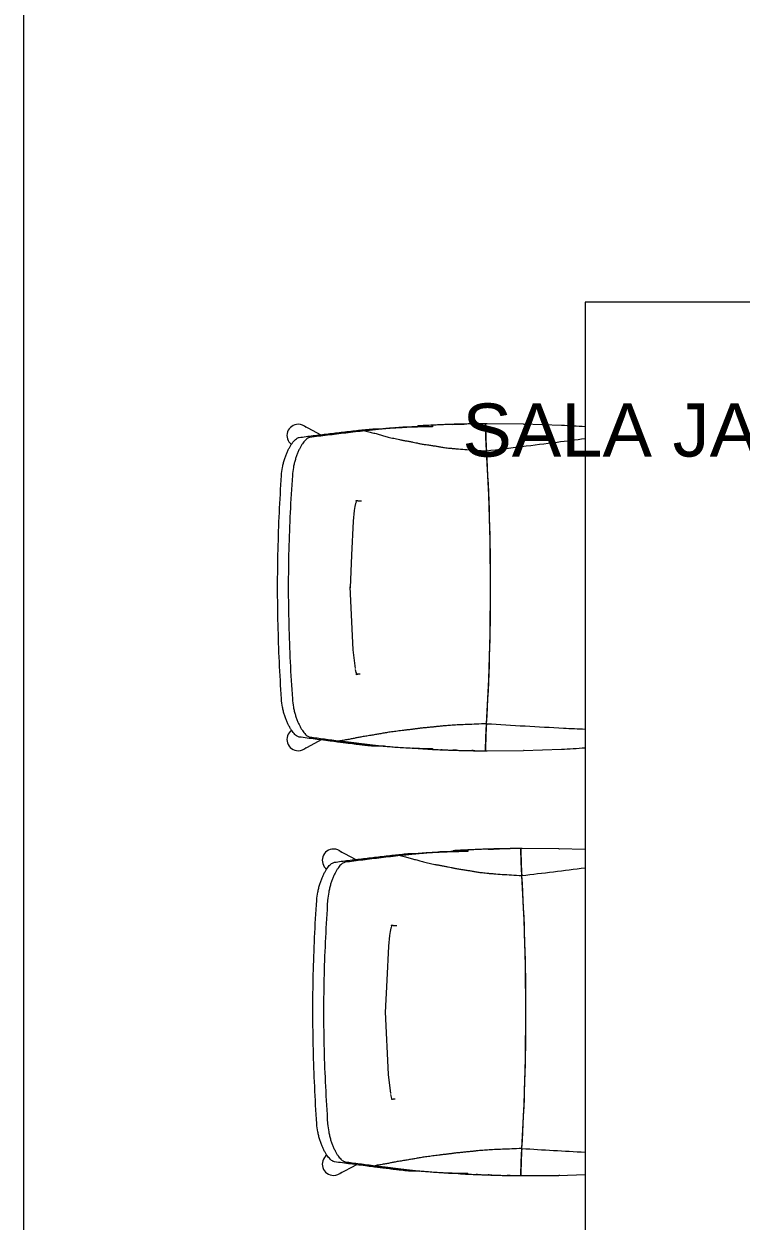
# Model space of a CAD drawing. Header units: millimetres. Extents: x 586.5 to 618.3, y 239.1 to 272.6.
# Drawn here: x 594.072 to 595.152, y 246.246 to 248.049 of the extents above; entities that cross this region are included whole.
import ezdxf

# ---------------------------------------------------------------- set-up
doc = ezdxf.new("R2010")
doc.units = ezdxf.units.MM
doc.header["$LTSCALE"] = 75
doc.linetypes.add('HIDDEN', pattern=[0.375, 0.25, -0.125])
for name, color, linetype, lineweight in [('A Arquitetura LRZ', 252, 'Continuous', 9), ('A Cumbuca LRZ', 254, 'HIDDEN', 9), ('A Mobiliário LRZ', 253, 'Continuous', 9)]:
    doc.layers.add(name, color=color, linetype=linetype, lineweight=lineweight)
doc.styles.add('R80', font='arial.ttf')

msp = doc.modelspace()

# ---------------------------------------------------------------- linework, layer by layer
at = {"layer": 'A Arquitetura LRZ'}
msp.add_line((594.0715, 240.1799), (594.0715, 249.2604), dxfattribs=at)
at = {"layer": 'A Mobiliário LRZ'}
for p, q in [((595.9173, 247.6304), (594.9173, 247.6304)), ((594.9173, 247.6304), (594.9173, 245.4304)), ((594.4931, 247.4443), (594.5188, 247.4305)), ((594.6245, 247.4409), (594.6424, 247.4423)), ((594.6648, 247.443), (594.6875, 247.443)), ((594.6875, 247.4449), (594.6875, 247.4426)), ((594.8245, 247.4467), (594.7672, 247.4471)), ((594.7678, 247.4264), (594.7672, 247.4471)), ((594.7683, 247.4471), (594.7672, 247.4471)), ((594.7695, 247.4471), (594.7683, 247.4471)), ((594.8816, 247.4446), (594.8245, 247.4467)), ((594.8245, 247.4467), (594.8256, 247.4467)), ((594.5973, 247.4394), (594.6066, 247.4394)), ((594.6066, 247.4394), (594.6245, 247.4409)), ((594.7688, 247.4063), (594.7678, 247.4264)), ((594.7722, 247.3398), (594.7688, 247.4063)), ((594.7743, 247.2708), (594.7722, 247.3398)), ((594.5694, 247.3162), (594.5677, 247.3001)), ((594.5705, 247.3223), (594.5694, 247.3162)), ((594.5715, 247.327), (594.5705, 247.3223)), ((594.5721, 247.3289), (594.5715, 247.327)), ((594.575, 247.3312), (594.5719, 247.331)), ((594.5719, 247.331), (594.5721, 247.3289)), ((594.575, 247.3312), (594.5802, 247.331)), ((594.5677, 247.3001), (594.5652, 247.249)), ((594.775, 247.2007), (594.7743, 247.2708)), ((594.5652, 247.249), (594.563, 247.2)), ((594.5629, 247.2013), (594.5672, 247.1066)), ((594.563, 247.2), (594.5629, 247.1995)), ((594.7743, 247.1306), (594.775, 247.2007)), ((594.7722, 247.0617), (594.7743, 247.1306)), ((594.5672, 247.1066), (594.5706, 247.0781)), ((594.5709, 247.0767), (594.572, 247.0723)), ((594.5717, 247.0698), (594.5718, 247.0698)), ((594.5718, 247.0698), (594.5737, 247.0696)), ((594.572, 247.0723), (594.5726, 247.0707)), ((594.5726, 247.0707), (594.573, 247.0695)), ((594.573, 247.0695), (594.5734, 247.0688)), ((594.5737, 247.0696), (594.575, 247.0696)), ((594.5781, 247.0697), (594.575, 247.0696)), ((594.7688, 246.9952), (594.7722, 247.0617)), ((594.7678, 246.9751), (594.7688, 246.9952)), ((594.7672, 246.9543), (594.7678, 246.9751)), ((594.5196, 246.9707), (594.4931, 246.9565)), ((594.6152, 246.9611), (594.598, 246.9611)), ((594.6438, 246.9591), (594.6583, 246.9581)), ((594.6583, 246.9581), (594.6729, 246.9573)), ((594.6875, 246.9573), (594.6729, 246.9573)), ((594.6875, 246.9577), (594.6875, 246.9565)), ((594.7672, 246.9543), (594.8245, 246.9547)), ((594.7672, 246.9543), (594.7683, 246.9543)), ((594.7683, 246.9543), (594.7695, 246.9543)), ((594.8245, 246.9547), (594.8816, 246.9568)), ((594.8256, 246.9548), (594.8245, 246.9547)), ((594.5462, 246.8043), (594.572, 246.7905)), ((594.6504, 246.7994), (594.6598, 246.7994)), ((594.6598, 246.7994), (594.6777, 246.8009)), ((594.6777, 246.8009), (594.6956, 246.8023)), ((594.718, 246.803), (594.7407, 246.803)), ((594.7407, 246.8049), (594.7407, 246.8026)), ((594.8777, 246.8067), (594.8204, 246.8071)), ((594.8209, 246.7864), (594.8204, 246.8071)), ((594.8215, 246.8071), (594.8204, 246.8071)), ((594.8227, 246.8071), (594.8215, 246.8071)), ((594.9173, 246.8054), (594.8777, 246.8067)), ((594.8777, 246.8067), (594.8788, 246.8067)), ((594.8219, 246.7663), (594.8209, 246.7864)), ((594.8254, 246.6998), (594.8219, 246.7663)), ((594.6247, 246.687), (594.6236, 246.6823)), ((594.6253, 246.6889), (594.6247, 246.687)), ((594.6282, 246.6912), (594.6251, 246.691)), ((594.6251, 246.691), (594.6253, 246.6889)), ((594.6282, 246.6912), (594.6334, 246.691)), ((594.8275, 246.6308), (594.8254, 246.6998)), ((594.6226, 246.6762), (594.6209, 246.6601)), ((594.6236, 246.6823), (594.6226, 246.6762)), ((594.6209, 246.6601), (594.6184, 246.609)), ((594.8281, 246.5607), (594.8275, 246.6308)), ((594.6184, 246.609), (594.6162, 246.56)), ((594.6161, 246.5613), (594.6204, 246.4666)), ((594.6162, 246.56), (594.6161, 246.5595)), ((594.8275, 246.4906), (594.8281, 246.5607)), ((594.8254, 246.4217), (594.8275, 246.4906)), ((594.6204, 246.4666), (594.6238, 246.4381)), ((594.624, 246.4367), (594.6252, 246.4323)), ((594.6252, 246.4323), (594.6257, 246.4307)), ((594.6249, 246.4298), (594.625, 246.4298)), ((594.625, 246.4298), (594.6268, 246.4296)), ((594.6257, 246.4307), (594.6262, 246.4295)), ((594.6262, 246.4295), (594.6266, 246.4288)), ((594.6268, 246.4296), (594.6282, 246.4296)), ((594.6313, 246.4297), (594.6282, 246.4296)), ((594.8219, 246.3552), (594.8254, 246.4217)), ((594.8209, 246.3351), (594.8219, 246.3552)), ((594.5728, 246.3307), (594.5462, 246.3165)), ((594.8204, 246.3143), (594.8209, 246.3351)), ((594.6684, 246.3211), (594.6512, 246.3211)), ((594.697, 246.3191), (594.7115, 246.3181)), ((594.7115, 246.3181), (594.7261, 246.3173)), ((594.7407, 246.3173), (594.7261, 246.3173)), ((594.7407, 246.3177), (594.7407, 246.3165)), ((594.8204, 246.3143), (594.8777, 246.3147)), ((594.8204, 246.3143), (594.8215, 246.3143)), ((594.8215, 246.3143), (594.8227, 246.3143)), ((594.8777, 246.3147), (594.9173, 246.316)), ((594.8788, 246.3148), (594.8777, 246.3147))]:
    msp.add_line(p, q, dxfattribs=at)
for centre, radius, start, end in [((594.485, 247.4293), 0.017, 90, 232.4913), ((594.485, 247.4293), 0.017, 45, 90), ((594.6105, 247.466), 0.059, 337.0469, 337.8218), ((594.7816, 245.4669), 1.9803, 92.7243, 93.3733), ((594.485, 246.9715), 0.017, 125.8711, 270), ((594.485, 246.9715), 0.017, 270, 315), ((594.5424, 246.948), 0.074, 10.2226, 10.347), ((594.7816, 248.9346), 1.9803, 266.8525, 267.2757), ((594.5382, 246.7893), 0.017, 90, 232.4913), ((594.5382, 246.7893), 0.017, 45, 90), ((594.6637, 246.826), 0.059, 337.0469, 337.8218), ((594.8348, 244.8269), 1.9803, 92.7243, 93.3733), ((594.5382, 246.3315), 0.017, 125.8711, 270), ((594.5382, 246.3315), 0.017, 270, 315), ((594.5956, 246.308), 0.074, 10.2226, 10.347), ((594.8348, 248.2946), 1.9803, 266.8525, 267.2757)]:
    msp.add_arc(centre, radius, start, end, dxfattribs=at)
for centre, major_axis, start_param, end_param in [((594.7887, 247.4614), (0, -0.1434), 4.812138, 5.106786), ((594.6945, 247.2007), (0, -0.5341), 1.175716, 1.965877), ((594.7887, 246.94), (0, -0.1434), 4.317992, 4.61264), ((594.8419, 246.8214), (0, -0.1434), 4.812138, 5.106786), ((594.7477, 246.5607), (0, -0.5341), 1.175716, 1.965877), ((594.8419, 246.3), (0, -0.1434), 4.317992, 4.61264)]:
    msp.add_ellipse(centre, major_axis=major_axis, ratio=0.150716, start_param=start_param, end_param=end_param, dxfattribs=at)
for points, knots in [([(594.6875, 247.4426), (594.6831, 247.4426), (594.6768, 247.4424), (594.6687, 247.4423), (594.6628, 247.4421), (594.6571, 247.4419), (594.6515, 247.4417), (594.6471, 247.4415), (594.6437, 247.4413), (594.6404, 247.4411), (594.6364, 247.4409), (594.6319, 247.4407), (594.6276, 247.4404), (594.6236, 247.4401), (594.6199, 247.4398), (594.6165, 247.4396), (594.6133, 247.4393), (594.6101, 247.439), (594.607, 247.4387), (594.604, 247.4384), (594.601, 247.4381), (594.597, 247.4377), (594.5918, 247.4371), (594.5876, 247.4367), (594.5855, 247.4364)], [-1, -1, -1, -1, -0.916667, -0.875, -0.833333, -0.791667, -0.75, -0.708333, -0.6875, -0.666667, -0.625, -0.583333, -0.541667, -0.5, -0.458333, -0.416667, -0.375, -0.333333, -0.291667, -0.25, -0.208333, -0.166667, -0.083333, 0, 0, 0, 0]), ([(594.7672, 247.4471), (594.7645, 247.4471), (594.7592, 247.447), (594.7511, 247.4469), (594.7431, 247.4468), (594.7351, 247.4466), (594.7265, 247.4464), (594.7194, 247.4462), (594.714, 247.446), (594.71, 247.4459), (594.7061, 247.4457), (594.7022, 247.4456), (594.6984, 247.4454), (594.6935, 247.4452), (594.6898, 247.445), (594.6875, 247.4449)], [-1, -1, -1, -1, -0.9, -0.8, -0.7, -0.6, -0.5, -0.4, -0.35, -0.3, -0.25, -0.2, -0.15, -0.1, 0, 0, 0, 0]), ([(594.718, 247.4461), (594.7192, 247.4462), (594.7224, 247.4463), (594.7281, 247.4464), (594.7325, 247.4465), (594.7351, 247.4466)], [-0.4832937, -0.4832937, -0.4832937, -0.4832937, -0.45, -0.4, -0.3267931, -0.3267931, -0.3267931, -0.3267931]), ([(594.4597, 247.369), (594.46, 247.3731), (594.4608, 247.3794), (594.4626, 247.3875), (594.4639, 247.3924), (594.4651, 247.3961), (594.4661, 247.3988), (594.4671, 247.4015), (594.4682, 247.404), (594.4693, 247.4064), (594.4708, 247.4095), (594.4727, 247.413), (594.4751, 247.4168), (594.4783, 247.4211), (594.4822, 247.4249), (594.4851, 247.4262), (594.4865, 247.4264)], [-1, -1, -1, -1, -0.857143, -0.785714, -0.714286, -0.678571, -0.642857, -0.607143, -0.571429, -0.535714, -0.5, -0.428571, -0.357143, -0.285714, -0.142857, 0, 0, 0, 0]), ([(594.5024, 247.4264), (594.501, 247.4262), (594.4982, 247.4249), (594.4943, 247.4211), (594.4912, 247.4168), (594.4889, 247.413), (594.4866, 247.4088), (594.4845, 247.404), (594.4828, 247.3997), (594.4815, 247.3961), (594.4803, 247.3924), (594.479, 247.3875), (594.4772, 247.3794), (594.4765, 247.3731), (594.4761, 247.369)], [-1, -1, -1, -1, -0.857143, -0.714286, -0.642857, -0.571429, -0.5, -0.428571, -0.357143, -0.321429, -0.285714, -0.214286, -0.142857, 0, 0, 0, 0]), ([(594.5855, 247.4364), (594.5868, 247.4361), (594.5894, 247.4355), (594.5945, 247.4342), (594.6006, 247.4327), (594.6072, 247.4308), (594.6134, 247.4289), (594.6194, 247.4273), (594.6247, 247.4261), (594.6289, 247.4251), (594.6333, 247.4242), (594.6378, 247.4232), (594.6425, 247.4223), (594.6466, 247.4215), (594.6501, 247.4209), (594.6538, 247.4203), (594.6579, 247.4195), (594.6617, 247.4187), (594.6643, 247.4181), (594.6672, 247.4174), (594.6708, 247.4167), (594.6747, 247.416), (594.678, 247.4156), (594.6813, 247.4151), (594.6853, 247.4145), (594.69, 247.4138), (594.6953, 247.4129), (594.7007, 247.4119), (594.7071, 247.411), (594.7141, 247.4102), (594.721, 247.4096), (594.7286, 247.409), (594.739, 247.4082), (594.753, 247.4073), (594.7633, 247.4066), (594.7688, 247.4063)], [0, 0, 0, 0, 0.03125, 0.0625, 0.125, 0.1875, 0.25, 0.3125, 0.34375, 0.375, 0.40625, 0.4375, 0.46875, 0.5, 0.515625, 0.53125, 0.5625, 0.59375, 0.609375, 0.625, 0.65625, 0.671875, 0.6875, 0.703125, 0.71875, 0.75, 0.78125, 0.8125, 0.84375, 0.875, 0.890625, 0.90625, 0.9375, 0.96875, 1, 1, 1, 1]), ([(594.7688, 247.4063), (594.8043, 247.4107), (594.8539, 247.4168), (594.9033, 247.423), (594.9174, 247.4248)], [0, 0, 0, 0, 0.5, 0.699311, 0.699311, 0.699311, 0.699311]), ([(594.4597, 247.0326), (594.4585, 247.0511), (594.4564, 247.0883), (594.4537, 247.1632), (594.4537, 247.2384), (594.4564, 247.3132), (594.4585, 247.3504), (594.4597, 247.369)], [-1, -1, -1, -1, -0.833333, -0.666667, -0.333333, -0.166667, 0, 0, 0, 0]), ([(594.4761, 247.369), (594.4748, 247.3504), (594.4726, 247.3132), (594.4697, 247.2384), (594.4698, 247.1632), (594.4726, 247.0883), (594.4748, 247.0511), (594.4762, 247.0326)], [-1, -1, -1, -1, -0.833333, -0.666667, -0.333333, -0.166667, 0, 0, 0, 0]), ([(594.4866, 246.9751), (594.4852, 246.9753), (594.4822, 246.9767), (594.4783, 246.9806), (594.4751, 246.9848), (594.4727, 246.9886), (594.4708, 246.9921), (594.4693, 246.9952), (594.4682, 246.9976), (594.4672, 247.0001), (594.4661, 247.0027), (594.4651, 247.0055), (594.4639, 247.0092), (594.4626, 247.0141), (594.4608, 247.0222), (594.46, 247.0284), (594.4597, 247.0326)], [-1, -1, -1, -1, -0.857143, -0.714286, -0.642857, -0.571429, -0.5, -0.464286, -0.428571, -0.392857, -0.357143, -0.321429, -0.285714, -0.214286, -0.142857, 0, 0, 0, 0]), ([(594.4762, 247.0326), (594.4765, 247.0285), (594.4773, 247.0222), (594.479, 247.0141), (594.4804, 247.0092), (594.4815, 247.0055), (594.4828, 247.0019), (594.4845, 246.9976), (594.4867, 246.9928), (594.4889, 246.9886), (594.4913, 246.9848), (594.4944, 246.9806), (594.4983, 246.9767), (594.5012, 246.9753), (594.5026, 246.9751)], [-1, -1, -1, -1, -0.857143, -0.785714, -0.714286, -0.678571, -0.642857, -0.571429, -0.5, -0.428571, -0.357143, -0.285714, -0.142857, 0, 0, 0, 0]), ([(594.7688, 246.9952), (594.7635, 246.9949), (594.7533, 246.9945), (594.7396, 246.9939), (594.7274, 246.9934), (594.7164, 246.9928), (594.708, 246.9922), (594.7015, 246.9916), (594.6961, 246.991), (594.6909, 246.9904), (594.6864, 246.99), (594.6825, 246.9896), (594.6783, 246.9892), (594.673, 246.9887), (594.6684, 246.9882), (594.6652, 246.9878), (594.6631, 246.9875), (594.6611, 246.9872), (594.6589, 246.9869), (594.6566, 246.9866), (594.6534, 246.9862), (594.6497, 246.9858), (594.6463, 246.9854), (594.643, 246.985), (594.639, 246.9845), (594.6345, 246.9839), (594.63, 246.9833), (594.6257, 246.9828), (594.6203, 246.982), (594.6153, 246.9812), (594.6109, 246.9804), (594.6077, 246.9798), (594.6045, 246.9792), (594.6012, 246.9787), (594.5978, 246.9781), (594.5942, 246.9775), (594.5905, 246.9769), (594.5854, 246.9761), (594.5803, 246.9753), (594.576, 246.9745), (594.5723, 246.9737), (594.569, 246.973), (594.565, 246.9722), (594.5606, 246.9714), (594.5557, 246.9706), (594.551, 246.9698), (594.5486, 246.9694), (594.5475, 246.9692)], [-1, -1, -1, -1, -0.977273, -0.954545, -0.931818, -0.909091, -0.886364, -0.863636, -0.840909, -0.818182, -0.795455, -0.784091, -0.772727, -0.75, -0.727273, -0.715909, -0.704545, -0.693182, -0.681818, -0.670455, -0.659091, -0.636364, -0.625, -0.613636, -0.590909, -0.568182, -0.545455, -0.522727, -0.5, -0.454545, -0.431818, -0.409091, -0.386364, -0.363636, -0.340909, -0.318182, -0.295455, -0.272727, -0.227273, -0.204545, -0.181818, -0.136364, -0.113636, -0.090909, -0.045455, -0.022727, 0, 0, 0, 0]), ([(594.7688, 246.9952), (594.8075, 246.9928), (594.8571, 246.9899), (594.9066, 246.9875), (594.9174, 246.987)], [0, 0, 0, 0, 0.5, 0.6402355, 0.6402355, 0.6402355, 0.6402355]), ([(594.598, 246.9611), (594.5943, 246.9615), (594.5888, 246.9622), (594.5817, 246.963), (594.5765, 246.9636), (594.5715, 246.9642), (594.5668, 246.9648), (594.562, 246.9654), (594.557, 246.966), (594.5519, 246.9666), (594.545, 246.9675), (594.5398, 246.9681), (594.5362, 246.9686)], [-1, -1, -1, -1, -0.833333, -0.75, -0.666667, -0.583333, -0.5, -0.416667, -0.333333, -0.25, -0.166667, 0, 0, 0, 0]), ([(594.5475, 246.9692), (594.5504, 246.9689), (594.5548, 246.9683), (594.5605, 246.9676), (594.5647, 246.9671), (594.5687, 246.9666), (594.5726, 246.9661), (594.5765, 246.9657), (594.5805, 246.9652), (594.5846, 246.9647), (594.5887, 246.9641), (594.5928, 246.9636), (594.5971, 246.9631), (594.6015, 246.9626), (594.6075, 246.9619), (594.6121, 246.9614), (594.6152, 246.9611)], [-1, -1, -1, -1, -0.875, -0.8125, -0.75, -0.6875, -0.625, -0.5625, -0.5, -0.4375, -0.375, -0.3125, -0.25, -0.1875, -0.125, 0, 0, 0, 0]), ([(594.6875, 246.9565), (594.691, 246.9563), (594.6956, 246.9561), (594.7013, 246.9559), (594.7051, 246.9558), (594.71, 246.9556), (594.715, 246.9554), (594.7191, 246.9553), (594.7233, 246.9551), (594.7287, 246.955), (594.7358, 246.9548), (594.7431, 246.9546), (594.7511, 246.9545), (594.7592, 246.9544), (594.7645, 246.9543), (594.7672, 246.9543)], [-1, -1, -1, -1, -0.85, -0.8125, -0.775, -0.7, -0.625, -0.5875, -0.55, -0.475, -0.4, -0.3, -0.2, -0.1, 0, 0, 0, 0]), ([(594.7407, 246.8026), (594.7363, 246.8026), (594.7299, 246.8024), (594.7218, 246.8023), (594.716, 246.8021), (594.7103, 246.8019), (594.7047, 246.8017), (594.7003, 246.8015), (594.6969, 246.8013), (594.6935, 246.8011), (594.6896, 246.8009), (594.6851, 246.8007), (594.6808, 246.8004), (594.6768, 246.8001), (594.6731, 246.7998), (594.6697, 246.7996), (594.6665, 246.7993), (594.6633, 246.799), (594.6601, 246.7987), (594.6572, 246.7984), (594.6542, 246.7981), (594.6502, 246.7977), (594.645, 246.7971), (594.6408, 246.7967), (594.6387, 246.7964)], [-1, -1, -1, -1, -0.916667, -0.875, -0.833333, -0.791667, -0.75, -0.708333, -0.6875, -0.666667, -0.625, -0.583333, -0.541667, -0.5, -0.458333, -0.416667, -0.375, -0.333333, -0.291667, -0.25, -0.208333, -0.166667, -0.083333, 0, 0, 0, 0]), ([(594.6387, 246.7964), (594.64, 246.7961), (594.6426, 246.7955), (594.6477, 246.7942), (594.6537, 246.7927), (594.6604, 246.7908), (594.6666, 246.7889), (594.6726, 246.7873), (594.6779, 246.7861), (594.682, 246.7851), (594.6865, 246.7842), (594.691, 246.7832), (594.6957, 246.7823), (594.6998, 246.7815), (594.7033, 246.7809), (594.707, 246.7803), (594.7111, 246.7795), (594.7149, 246.7787), (594.7175, 246.7781), (594.7204, 246.7774), (594.724, 246.7767), (594.7279, 246.776), (594.7312, 246.7756), (594.7345, 246.7751), (594.7385, 246.7745), (594.7432, 246.7738), (594.7484, 246.7729), (594.7539, 246.7719), (594.7603, 246.771), (594.7672, 246.7702), (594.7741, 246.7696), (594.7818, 246.769), (594.7922, 246.7682), (594.8062, 246.7673), (594.8165, 246.7666), (594.8219, 246.7663)], [0, 0, 0, 0, 0.03125, 0.0625, 0.125, 0.1875, 0.25, 0.3125, 0.34375, 0.375, 0.40625, 0.4375, 0.46875, 0.5, 0.515625, 0.53125, 0.5625, 0.59375, 0.609375, 0.625, 0.65625, 0.671875, 0.6875, 0.703125, 0.71875, 0.75, 0.78125, 0.8125, 0.84375, 0.875, 0.890625, 0.90625, 0.9375, 0.96875, 1, 1, 1, 1]), ([(594.8204, 246.8071), (594.8177, 246.8071), (594.8123, 246.807), (594.8043, 246.8069), (594.7963, 246.8068), (594.7883, 246.8066), (594.7797, 246.8064), (594.7725, 246.8062), (594.7672, 246.806), (594.7632, 246.8059), (594.7592, 246.8057), (594.7554, 246.8056), (594.7516, 246.8054), (594.7466, 246.8052), (594.743, 246.805), (594.7407, 246.8049)], [-1, -1, -1, -1, -0.9, -0.8, -0.7, -0.6, -0.5, -0.4, -0.35, -0.3, -0.25, -0.2, -0.15, -0.1, 0, 0, 0, 0]), ([(594.7712, 246.8061), (594.7724, 246.8062), (594.7756, 246.8063), (594.7813, 246.8064), (594.7857, 246.8065), (594.7883, 246.8066)], [-0.4832937, -0.4832937, -0.4832937, -0.4832937, -0.45, -0.4, -0.3267931, -0.3267931, -0.3267931, -0.3267931]), ([(594.5129, 246.729), (594.5132, 246.7331), (594.514, 246.7394), (594.5158, 246.7475), (594.5171, 246.7524), (594.5183, 246.7561), (594.5193, 246.7588), (594.5203, 246.7615), (594.5214, 246.764), (594.5225, 246.7664), (594.524, 246.7695), (594.5259, 246.773), (594.5283, 246.7768), (594.5314, 246.7811), (594.5354, 246.7849), (594.5382, 246.7862), (594.5396, 246.7864)], [-1, -1, -1, -1, -0.857143, -0.785714, -0.714286, -0.678571, -0.642857, -0.607143, -0.571429, -0.535714, -0.5, -0.428571, -0.357143, -0.285714, -0.142857, 0, 0, 0, 0]), ([(594.5556, 246.7864), (594.5542, 246.7862), (594.5514, 246.7849), (594.5475, 246.7811), (594.5444, 246.7768), (594.5421, 246.773), (594.5398, 246.7688), (594.5377, 246.764), (594.536, 246.7597), (594.5347, 246.7561), (594.5335, 246.7524), (594.5322, 246.7475), (594.5304, 246.7394), (594.5296, 246.7331), (594.5293, 246.729)], [-1, -1, -1, -1, -0.857143, -0.714286, -0.642857, -0.571429, -0.5, -0.428571, -0.357143, -0.321429, -0.285714, -0.214286, -0.142857, 0, 0, 0, 0]), ([(594.5129, 246.3926), (594.5116, 246.4111), (594.5096, 246.4483), (594.5069, 246.5232), (594.5068, 246.5984), (594.5095, 246.6732), (594.5116, 246.7104), (594.5129, 246.729)], [-1, -1, -1, -1, -0.833333, -0.666667, -0.333333, -0.166667, 0, 0, 0, 0]), ([(594.5293, 246.729), (594.528, 246.7104), (594.5258, 246.6732), (594.5229, 246.5984), (594.5229, 246.5232), (594.5258, 246.4483), (594.528, 246.4111), (594.5293, 246.3926)], [-1, -1, -1, -1, -0.833333, -0.666667, -0.333333, -0.166667, 0, 0, 0, 0]), ([(594.5398, 246.3351), (594.5383, 246.3353), (594.5354, 246.3367), (594.5315, 246.3406), (594.5283, 246.3448), (594.5259, 246.3486), (594.524, 246.3521), (594.5225, 246.3552), (594.5214, 246.3576), (594.5203, 246.3601), (594.5193, 246.3627), (594.5183, 246.3655), (594.5171, 246.3692), (594.5158, 246.3741), (594.514, 246.3822), (594.5132, 246.3884), (594.5129, 246.3926)], [-1, -1, -1, -1, -0.857143, -0.714286, -0.642857, -0.571429, -0.5, -0.464286, -0.428571, -0.392857, -0.357143, -0.321429, -0.285714, -0.214286, -0.142857, 0, 0, 0, 0]), ([(594.5293, 246.3926), (594.5297, 246.3885), (594.5304, 246.3822), (594.5322, 246.3741), (594.5335, 246.3692), (594.5347, 246.3655), (594.536, 246.3619), (594.5377, 246.3576), (594.5399, 246.3528), (594.5421, 246.3486), (594.5444, 246.3448), (594.5476, 246.3406), (594.5515, 246.3367), (594.5543, 246.3353), (594.5558, 246.3351)], [-1, -1, -1, -1, -0.857143, -0.785714, -0.714286, -0.678571, -0.642857, -0.571429, -0.5, -0.428571, -0.357143, -0.285714, -0.142857, 0, 0, 0, 0]), ([(594.8219, 246.3552), (594.8166, 246.3549), (594.8065, 246.3545), (594.7928, 246.3539), (594.7806, 246.3534), (594.7696, 246.3528), (594.7612, 246.3522), (594.7547, 246.3516), (594.7492, 246.351), (594.744, 246.3504), (594.7395, 246.35), (594.7356, 246.3496), (594.7315, 246.3492), (594.7261, 246.3487), (594.7216, 246.3482), (594.7184, 246.3478), (594.7163, 246.3475), (594.7143, 246.3472), (594.7121, 246.3469), (594.7098, 246.3466), (594.7065, 246.3462), (594.7029, 246.3458), (594.6995, 246.3454), (594.6961, 246.345), (594.6922, 246.3445), (594.6877, 246.3439), (594.6832, 246.3433), (594.6789, 246.3428), (594.6735, 246.342), (594.6685, 246.3412), (594.6641, 246.3404), (594.6609, 246.3398), (594.6577, 246.3392), (594.6544, 246.3387), (594.651, 246.3381), (594.6474, 246.3375), (594.6437, 246.3369), (594.6386, 246.3361), (594.6335, 246.3353), (594.6292, 246.3345), (594.6255, 246.3337), (594.6222, 246.333), (594.6182, 246.3322), (594.6138, 246.3314), (594.6089, 246.3306), (594.6041, 246.3298), (594.6018, 246.3294), (594.6007, 246.3292)], [-1, -1, -1, -1, -0.977273, -0.954545, -0.931818, -0.909091, -0.886364, -0.863636, -0.840909, -0.818182, -0.795455, -0.784091, -0.772727, -0.75, -0.727273, -0.715909, -0.704545, -0.693182, -0.681818, -0.670455, -0.659091, -0.636364, -0.625, -0.613636, -0.590909, -0.568182, -0.545455, -0.522727, -0.5, -0.454545, -0.431818, -0.409091, -0.386364, -0.363636, -0.340909, -0.318182, -0.295455, -0.272727, -0.227273, -0.204545, -0.181818, -0.136364, -0.113636, -0.090909, -0.045455, -0.022727, 0, 0, 0, 0]), ([(594.6512, 246.3211), (594.6475, 246.3215), (594.642, 246.3222), (594.6349, 246.323), (594.6297, 246.3236), (594.6247, 246.3242), (594.6199, 246.3248), (594.6152, 246.3254), (594.6102, 246.326), (594.6051, 246.3266), (594.5982, 246.3275), (594.5929, 246.3281), (594.5894, 246.3286)], [-1, -1, -1, -1, -0.833333, -0.75, -0.666667, -0.583333, -0.5, -0.416667, -0.333333, -0.25, -0.166667, 0, 0, 0, 0]), ([(594.6007, 246.3292), (594.6036, 246.3289), (594.608, 246.3283), (594.6137, 246.3276), (594.6178, 246.3271), (594.6219, 246.3266), (594.6258, 246.3261), (594.6297, 246.3257), (594.6337, 246.3252), (594.6378, 246.3247), (594.6419, 246.3241), (594.646, 246.3236), (594.6503, 246.3231), (594.6547, 246.3226), (594.6607, 246.3219), (594.6653, 246.3214), (594.6684, 246.3211)], [-1, -1, -1, -1, -0.875, -0.8125, -0.75, -0.6875, -0.625, -0.5625, -0.5, -0.4375, -0.375, -0.3125, -0.25, -0.1875, -0.125, 0, 0, 0, 0]), ([(594.7407, 246.3165), (594.7442, 246.3163), (594.7488, 246.3161), (594.7545, 246.3159), (594.7583, 246.3158), (594.7632, 246.3156), (594.7682, 246.3154), (594.7723, 246.3153), (594.7765, 246.3151), (594.7819, 246.315), (594.789, 246.3148), (594.7963, 246.3146), (594.8043, 246.3145), (594.8124, 246.3144), (594.8177, 246.3143), (594.8204, 246.3143)], [-1, -1, -1, -1, -0.85, -0.8125, -0.775, -0.7, -0.625, -0.5875, -0.55, -0.475, -0.4, -0.3, -0.2, -0.1, 0, 0, 0, 0])]:
    msp.add_open_spline(points, degree=3, knots=knots, dxfattribs=at)
for points in [[(594.6169, 247.4403), (594.6206, 247.4406), (594.6246, 247.4409), (594.6289, 247.4413)], [(594.6424, 247.4423), (594.6461, 247.4424), (594.6535, 247.4427), (594.661, 247.4429), (594.6648, 247.443)], [(594.6857, 247.4448), (594.6863, 247.4449), (594.6869, 247.4449), (594.6875, 247.4449)], [(594.7484, 247.4469), (594.7493, 247.4469), (594.7502, 247.4469), (594.7511, 247.4469)], [(594.9173, 247.4425), (594.9054, 247.4433), (594.8935, 247.444), (594.8816, 247.4446)], [(594.4865, 247.4264), (594.4898, 247.4269), (594.4967, 247.4278), (594.5073, 247.4292), (594.5185, 247.4305), (594.53, 247.4319), (594.5412, 247.4332), (594.5525, 247.4346), (594.5641, 247.4359), (594.572, 247.4368), (594.576, 247.4372)], [(594.5855, 247.4364), (594.5758, 247.4353), (594.5567, 247.4331), (594.5288, 247.4298), (594.5111, 247.4276), (594.5024, 247.4264)], [(594.576, 247.4372), (594.5793, 247.4376), (594.5861, 247.4383), (594.5935, 247.4391), (594.5973, 247.4394)], [(594.5362, 246.9686), (594.5274, 246.9697), (594.5104, 246.9718), (594.4943, 246.974), (594.4866, 246.9751)], [(594.5026, 246.9751), (594.5096, 246.9741), (594.5241, 246.9722), (594.5395, 246.9702), (594.5475, 246.9692)], [(594.6152, 246.9613), (594.6178, 246.9611), (594.6234, 246.9606), (594.633, 246.9599), (594.6401, 246.9593), (594.6438, 246.9591)], [(594.6438, 246.9591), (594.6479, 246.9589), (594.6566, 246.9585), (594.6711, 246.958), (594.6818, 246.9578), (594.6875, 246.9577)], [(594.6583, 246.9581), (594.658, 246.9581), (594.6578, 246.9582), (594.6575, 246.9582)], [(594.7021, 246.9559), (594.7015, 246.9559), (594.7008, 246.9559), (594.7001, 246.956)], [(594.7235, 246.9551), (594.7217, 246.9552), (594.7199, 246.9552), (594.718, 246.9553)], [(594.7511, 246.9545), (594.7496, 246.9545), (594.7481, 246.9546), (594.7466, 246.9546)], [(594.8816, 246.9568), (594.8935, 246.9574), (594.9054, 246.9581), (594.9173, 246.9589)], [(594.5396, 246.7864), (594.543, 246.7869), (594.5498, 246.7878), (594.5605, 246.7892), (594.5717, 246.7905), (594.5832, 246.7919), (594.5944, 246.7932), (594.6057, 246.7946), (594.6173, 246.7959), (594.6252, 246.7968), (594.6291, 246.7972)], [(594.6387, 246.7964), (594.629, 246.7953), (594.6099, 246.7931), (594.582, 246.7898), (594.5643, 246.7876), (594.5556, 246.7864)], [(594.6291, 246.7972), (594.6324, 246.7976), (594.6393, 246.7983), (594.6466, 246.7991), (594.6504, 246.7994)], [(594.67, 246.8003), (594.6738, 246.8006), (594.6778, 246.8009), (594.6821, 246.8013)], [(594.6956, 246.8023), (594.6993, 246.8024), (594.7067, 246.8027), (594.7142, 246.8029), (594.718, 246.803)], [(594.7388, 246.8048), (594.7395, 246.8049), (594.7401, 246.8049), (594.7407, 246.8049)], [(594.8016, 246.8069), (594.8025, 246.8069), (594.8034, 246.8069), (594.8043, 246.8069)], [(594.8219, 246.7663), (594.8538, 246.7702), (594.8856, 246.7741), (594.9173, 246.7781)], [(594.8219, 246.3552), (594.8538, 246.3532), (594.8856, 246.3514), (594.9173, 246.3497)], [(594.5894, 246.3286), (594.5806, 246.3297), (594.5635, 246.3318), (594.5475, 246.334), (594.5398, 246.3351)], [(594.5558, 246.3351), (594.5628, 246.3341), (594.5773, 246.3322), (594.5927, 246.3302), (594.6007, 246.3292)], [(594.6684, 246.3213), (594.671, 246.3211), (594.6766, 246.3206), (594.6862, 246.3199), (594.6933, 246.3193), (594.697, 246.3191)], [(594.697, 246.3191), (594.7011, 246.3189), (594.7098, 246.3185), (594.7243, 246.318), (594.735, 246.3178), (594.7407, 246.3177)], [(594.7115, 246.3181), (594.7112, 246.3181), (594.711, 246.3182), (594.7107, 246.3182)], [(594.7553, 246.3159), (594.7546, 246.3159), (594.754, 246.3159), (594.7533, 246.316)], [(594.7767, 246.3151), (594.7749, 246.3152), (594.7731, 246.3152), (594.7712, 246.3153)], [(594.8043, 246.3145), (594.8028, 246.3145), (594.8013, 246.3146), (594.7998, 246.3146)]]:
    msp.add_open_spline(points, degree=3, dxfattribs=at)

# ---------------------------------------------------------------- texts
at = {"layer": 'A Cumbuca LRZ', "style": 'R80'}
msp.add_text('SALA JANTAR', height=0.08, dxfattribs=at).set_placement((594.7324, 247.3976))

doc.saveas('drawing.dxf')
